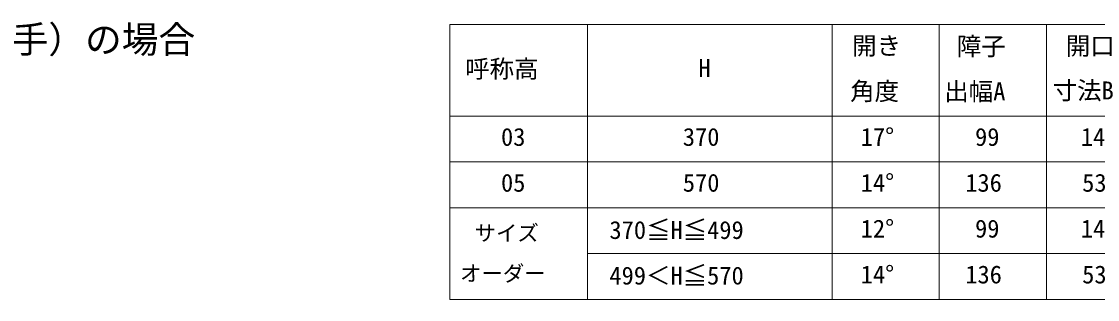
# Model space of a CAD drawing. Units: millimetres, scale not verified. Extents: x -525 to 525, y -783 to 779.
# Drawn here: x -336.7 to 14.9, y -115.7 to -24.8 of the extents above; entities that cross this region are included whole.
import ezdxf
from ezdxf.enums import TextEntityAlignment as Align

# ---------------------------------------------------------------- set-up
doc = ezdxf.new("R2010")
doc.units = ezdxf.units.MM
doc.header["$LTSCALE"] = 4
doc.layers.add('0-1_TABLE1', color=7, linetype='Continuous', lineweight=18)
doc.layers.add('0-2_USER1', color=3, linetype='Continuous')
doc.styles.add('ＭＳ ゴシック', font='')
doc.styles.get('ＭＳ ゴシック').set_extended_font_data('MS Gothic')

msp = doc.modelspace()

# ---------------------------------------------------------------- linework, layer by layer
at = {"layer": '0-1_TABLE1'}
for p, q in [((-196.828, -25.735), (33.172, -25.735)), ((-196.828, -25.735), (-196.828, -115.735)), ((-151.828, -25.735), (-151.828, -115.735)), ((-71.828, -25.735), (-71.828, -115.735)), ((-36.828, -25.735), (-36.828, -115.735)), ((-1.828, -25.735), (-1.828, -115.735)), ((-196.828, -55.735), (33.172, -55.735)), ((-196.828, -70.735), (33.172, -70.735)), ((-196.828, -85.735), (33.172, -85.735)), ((-151.828, -100.735), (33.172, -100.735)), ((-196.828, -115.735), (33.172, -115.735))]:
    msp.add_line(p, q, dxfattribs=at)

# ---------------------------------------------------------------- texts
at = {"layer": '0-1_TABLE1', "style": 'ＭＳ ゴシック'}
for s, height, p in [('開き', 5.865, (-65.306, -37.409)), ('障子', 5.865, (-31.101, -37.613)), ('開口', 5.865, (4.49, -37.477)), ('呼称高', 5.865, (-191.783, -44.962)), ('H', 5.865, (-115.556, -44.735)), ('角度', 5.865, (-65.965, -52.288)), ('出幅A', 5.865, (-35.215, -52.356)), ('寸法B', 5.865, (0.194, -52.038)), ('03', 5.865, (-180.056, -67.235)), ('370', 5.865, (-120.647, -67.235)), ('17°', 5.865, (-62.51, -67.235)), ('99', 5.865, (-25.147, -67.235)), ('14', 5.865, (9.422, -67.235)), ('05', 5.865, (-180.056, -82.235)), ('570', 5.865, (-120.647, -82.235)), ('14°', 5.865, (-62.51, -82.235)), ('136', 5.865, (-28.351, -82.235)), ('53', 5.865, (9.853, -82.235)), ('サイズ', 5.132, (-188.706, -98.083)), ('370≦H≦499', 5.865, (-144.624, -97.689)), ('12°', 5.865, (-62.51, -97.235)), ('99', 5.865, (-25.147, -97.235)), ('14', 5.865, (9.422, -97.235)), ('オーダー', 5.132, (-193.459, -111.301)), ('499＜H≦570', 5.865, (-144.647, -112.598)), ('14°', 5.865, (-62.51, -112.235)), ('136', 5.865, (-28.351, -112.235)), ('53', 5.865, (9.853, -112.235))]:
    msp.add_text(s, height=height, dxfattribs=at).set_placement(p, align=Align.BOTTOM_LEFT)
at = {"layer": '0-2_USER1', "style": 'ＭＳ ゴシック'}
msp.add_text('●端部操作仕様（右勝手）の場合', height=8.798, dxfattribs=at).set_placement((-460, -37.7), align=Align.BOTTOM_LEFT)

doc.saveas('drawing.dxf')
